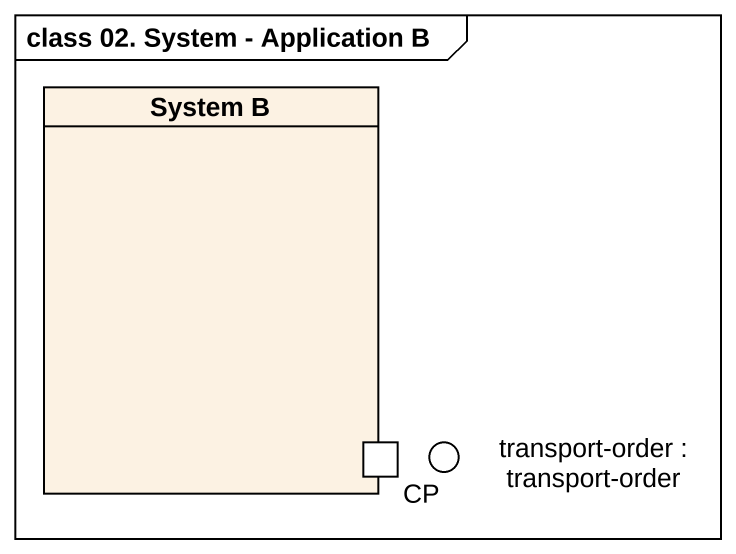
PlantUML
@startuml
mainframe class 02. System - Application B
rectangle "System B" as System_B {
  port CP
}
() "transport-order : transport-order" as transport_order
@enduml
